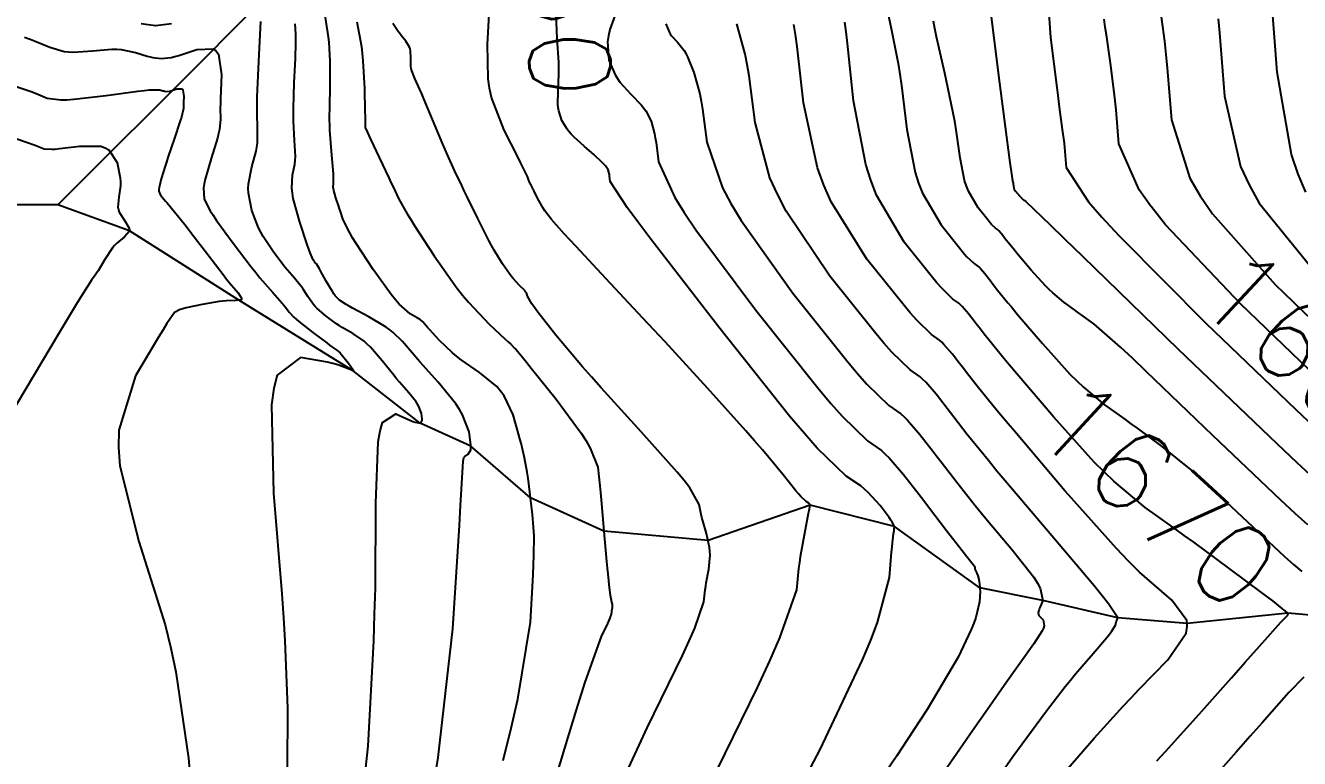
# Model space of a CAD drawing. Header units: metres. Extents: x 837475 to 838479, y 1189012 to 1191015.
# Drawn here: x 837673.5 to 837733.1, y 1189653.4 to 1189687.7 of the extents above; entities that cross this region are included whole.
import ezdxf

# ---------------------------------------------------------------- set-up
doc = ezdxf.new("R2010")
doc.units = ezdxf.units.M
doc.header["$LTSCALE"] = 0.3
for name, color, linetype in [('COTAS 10', 1, 'Continuous'), ('COTAS INT', 252, 'Continuous'), ('DRENAJE', 5, 'Continuous')]:
    doc.layers.add(name, color=color, linetype=linetype)
doc.styles.get("Standard").update_dxf_attribs({"font": 'simplex.shx'})

msp = doc.modelspace()

# ---------------------------------------------------------------- linework, layer by layer
at = {"layer": 'COTAS 10'}
for points in [[(837692.558, 1189651.714), (837692.849, 1189653.409), (837693.527, 1189659.439), (837693.835, 1189664.265), (837693.893, 1189665.202), (837693.939, 1189665.964), (837694.006, 1189667.272), (837694.036, 1189667.428), (837694.058, 1189667.465), (837694.086, 1189667.499), (837694.239, 1189667.599), (837694.365, 1189667.808), (837694.376, 1189667.911), (837694.377, 1189668.034), (837694.297, 1189668.643), (837693.985, 1189669.449), (837693.84, 1189669.696), (837693.67, 1189669.954), (837692.846, 1189670.971), (837691.988, 1189671.924), (837691.797, 1189672.141), (837691.626, 1189672.338), (837691.178, 1189672.878), (837690.744, 1189673.301), (837690.582, 1189673.424), (837690.403, 1189673.549), (837689.604, 1189674.02), (837688.835, 1189674.436), (837688.674, 1189674.526), (837688.536, 1189674.605), (837688.226, 1189674.8), (837688.033, 1189675.014), (837687.968, 1189675.104), (837687.899, 1189675.208), (837687.61, 1189675.699), (837687.344, 1189676.175), (837687.29, 1189676.269), (837687.244, 1189676.348), (837687.146, 1189676.499), (837687.097, 1189676.557), (837687.081, 1189676.577), (837687.063, 1189676.599), (837686.993, 1189676.69), (837686.85, 1189677.022), (837686.788, 1189677.196), (837686.715, 1189677.404), (837686.369, 1189678.451), (837686.067, 1189679.565), (837686.023, 1189679.816), (837685.995, 1189680.042), (837686.037, 1189680.649), (837686.144, 1189681.168), (837686.157, 1189681.338), (837686.164, 1189681.52), (837686.129, 1189682.271), (837686.077, 1189683.187), (837686.073, 1189683.473), (837686.073, 1189683.773), (837686.111, 1189684.971), (837686.163, 1189686.106), (837686.173, 1189686.365), (837686.179, 1189686.601), (837686.185, 1189687.256), (837686.159, 1189687.738)], [(837708.338, 1189649.302), (837710.7, 1189653.793), (837712.682, 1189657.983), (837713.07, 1189658.906), (837713.388, 1189659.726), (837713.953, 1189661.831), (837714.048, 1189663.018), (837714.069, 1189663.259), (837714.088, 1189663.462), (837714.137, 1189663.881), (837714.165, 1189664.037), (837714.17, 1189664.075), (837714.174, 1189664.11), (837714.182, 1189664.219), (837714.08, 1189664.425), (837714.016, 1189664.523), (837713.936, 1189664.638), (837713.518, 1189665.198), (837712.957, 1189665.818), (837712.787, 1189665.971), (837712.611, 1189666.115), (837711.922, 1189666.567), (837710.565, 1189667.878), (837709.966, 1189668.564), (837709.272, 1189669.389), (837705.961, 1189673.538), (837702.786, 1189677.663), (837702.178, 1189678.475), (837701.687, 1189679.143), (837700.892, 1189680.362), (837700.859, 1189680.618), (837700.848, 1189680.678), (837700.837, 1189680.734), (837700.792, 1189680.9), (837700.66, 1189681.094), (837700.593, 1189681.167), (837700.514, 1189681.248), (837700.121, 1189681.615), (837699.69, 1189681.996), (837699.491, 1189682.172), (837699.203, 1189682.427), (837699.069, 1189682.571), (837698.968, 1189682.678), (837698.906, 1189682.76), (837698.845, 1189682.848), (837698.632, 1189683.212), (837698.481, 1189683.667), (837698.458, 1189683.813), (837698.443, 1189683.967), (837698.459, 1189684.593), (837698.492, 1189685.384), (837698.489, 1189685.642), (837698.48, 1189685.917), (837698.402, 1189687.05), (837698.353, 1189688.165)], [(837726.456, 1189653.253), (837726.861, 1189653.691), (837728.436, 1189655.443), (837729.92, 1189657.124), (837730.267, 1189657.517), (837730.587, 1189657.878), (837731.514, 1189658.922), (837732.129, 1189659.607), (837732.252, 1189659.743), (837732.355, 1189659.855), (837732.558, 1189660.062), (837732.598, 1189660.115), (837732.6, 1189660.13), (837732.597, 1189660.144), (837732.549, 1189660.195), (837732.466, 1189660.255), (837732.441, 1189660.276), (837732.415, 1189660.298), (837732.313, 1189660.392), (837731.873, 1189660.739), (837731.635, 1189660.92), (837731.345, 1189661.137), (837729.877, 1189662.232), (837728.174, 1189663.486), (837727.736, 1189663.804), (837727.313, 1189664.11), (837725.907, 1189665.111), (837724.454, 1189666.318), (837724.001, 1189666.754), (837723.526, 1189667.234), (837721.628, 1189669.335), (837719.91, 1189671.355), (837719.549, 1189671.784), (837719.237, 1189672.157), (837718.524, 1189673.032), (837718.428, 1189673.157), (837718.152, 1189673.515), (837718.056, 1189673.64), (837717.962, 1189673.762), (837717.646, 1189674.171), (837717.351, 1189674.512), (837717.271, 1189674.59), (837717.191, 1189674.661), (837716.909, 1189674.859), (837716.389, 1189675.361), (837716.16, 1189675.623), (837715.894, 1189675.939), (837714.627, 1189677.527), (837713.348, 1189679.718), (837713.075, 1189680.414), (837712.837, 1189681.149), (837712.271, 1189684.129), (837711.982, 1189686.808), (837711.919, 1189687.354), (837711.863, 1189687.815)], [(837733.963, 1189671.176), (837730.365, 1189674.632), (837726.858, 1189678.338), (837726.179, 1189679.188), (837726.162, 1189679.214), (837725.626, 1189679.962), (837724.681, 1189682.121), (837724.546, 1189683.711), (837724.503, 1189684.126), (837724.458, 1189684.53), (837724.278, 1189685.898), (837724.089, 1189687.211), (837724.038, 1189687.581), (837723.989, 1189687.952)]]:
    msp.add_lwpolyline(points, dxfattribs=at)
at = {"layer": 'COTAS INT'}
for points in [[(837733.424, 1189679.852), (837733.056, 1189680.701), (837732.742, 1189681.616), (837732.071, 1189685.471), (837731.815, 1189688.96), (837731.763, 1189689.644), (837731.72, 1189690.207), (837731.632, 1189691.223), (837731.618, 1189691.493), (837731.62, 1189691.585), (837731.626, 1189691.686), (837731.669, 1189692.112), (837731.841, 1189693.307), (837731.928, 1189693.891), (837732.031, 1189694.586), (837732.545, 1189698.011), (837733.198, 1189701.781)], [(837721.292, 1189689.82), (837721.482, 1189687.101), (837721.769, 1189684.762), (837721.831, 1189684.263), (837721.887, 1189683.828), (837722.026, 1189682.794), (837722.112, 1189682.146), (837722.133, 1189681.955), (837722.153, 1189681.758), (837722.217, 1189681.005), (837723.253, 1189679.411), (837723.886, 1189678.684), (837724.67, 1189677.834), (837724.776, 1189677.728), (837728.748, 1189673.732), (837732.95, 1189669.696), (837733.812, 1189668.887)], [(837713.716, 1189688.998), (837714.029, 1189687.521), (837714.353, 1189685.878), (837714.435, 1189685.376), (837714.513, 1189684.854), (837714.764, 1189682.797), (837715.148, 1189680.778), (837715.309, 1189680.28), (837715.494, 1189679.809), (837716.36, 1189678.325), (837717.219, 1189677.249), (837717.399, 1189677.035), (837717.554, 1189676.857), (837717.906, 1189676.517), (837718.097, 1189676.383), (837718.151, 1189676.335), (837718.206, 1189676.282), (837718.405, 1189676.052), (837718.619, 1189675.774), (837718.683, 1189675.692), (837718.748, 1189675.607), (837719, 1189675.28), (837719.483, 1189674.687), (837719.652, 1189674.488), (837719.695, 1189674.435), (837719.939, 1189674.144), (837721.103, 1189672.775), (837722.388, 1189671.352), (837722.71, 1189671.027), (837723.017, 1189670.732), (837724.001, 1189669.914), (837724.954, 1189669.236), (837725.24, 1189669.029), (837725.537, 1189668.813), (837726.691, 1189667.964), (837728.046, 1189666.872), (837728.47, 1189666.504), (837728.914, 1189666.107), (837730.694, 1189664.434), (837732.427, 1189662.813), (837732.843, 1189662.448), (837733.231, 1189662.12)], [(837726.53, 1189689.003), (837726.805, 1189686.915), (837726.873, 1189686.298), (837726.938, 1189685.665), (837727.144, 1189683.238), (837727.842, 1189681.015), (837727.998, 1189680.514), (837728.471, 1189679.693), (837729.047, 1189678.843), (837731.981, 1189675.533), (837734.976, 1189672.657)], [(837701.3, 1189688.674), (837700.864, 1189687.463), (837700.801, 1189687.168), (837700.762, 1189686.891), (837700.826, 1189686.038), (837701.12, 1189685.345), (837701.226, 1189685.169), (837701.342, 1189685), (837701.847, 1189684.448), (837701.88, 1189684.415), (837702.341, 1189683.944), (837702.451, 1189683.807), (837702.548, 1189683.669), (837702.798, 1189683.18), (837702.957, 1189682.593), (837702.996, 1189682.395), (837703.033, 1189682.181), (837703.151, 1189681.28), (837703.911, 1189679.605), (837704.353, 1189678.904), (837704.896, 1189678.099), (837707.694, 1189674.335), (837710.596, 1189670.699), (837711.205, 1189669.976), (837711.729, 1189669.374), (837712.92, 1189668.225), (837713.568, 1189667.772), (837713.75, 1189667.609), (837713.934, 1189667.43), (837714.608, 1189666.651), (837715.332, 1189665.712), (837715.547, 1189665.433), (837715.768, 1189665.146), (837716.62, 1189664.041), (837717.353, 1189663.09), (837717.5, 1189662.901), (837717.622, 1189662.744), (837717.86, 1189662.444), (837717.919, 1189662.364), (837717.929, 1189662.346), (837717.937, 1189662.33), (837717.94, 1189662.286), (837717.937, 1189662.248), (837717.94, 1189662.236), (837717.945, 1189662.223), (837717.976, 1189662.168), (837718.025, 1189662.065), (837718.04, 1189662.021), (837718.057, 1189661.971), (837718.123, 1189661.736), (837718.173, 1189661.406), (837718.179, 1189661.297), (837718.181, 1189661.179), (837718.162, 1189660.69), (837717.983, 1189659.965), (837717.885, 1189659.698), (837717.765, 1189659.404), (837717.158, 1189658.103), (837715.703, 1189655.666), (837715.049, 1189654.655), (837714.287, 1189653.498), (837710.625, 1189648.103)], [(837718.644, 1189688.573), (837719.024, 1189685.438), (837719.415, 1189682.431), (837719.493, 1189681.842), (837719.558, 1189681.359), (837719.685, 1189680.493), (837719.72, 1189680.33), (837719.727, 1189680.29), (837719.734, 1189680.252), (837719.751, 1189680.133), (837719.769, 1189680.037), (837719.777, 1189680.013), (837719.785, 1189679.991), (837719.827, 1189679.92), (837719.868, 1189679.869), (837719.876, 1189679.859), (837719.884, 1189679.85), (837719.9, 1189679.834), (837719.909, 1189679.828), (837719.912, 1189679.825), (837719.915, 1189679.823), (837719.924, 1189679.812), (837719.934, 1189679.799), (837719.952, 1189679.775), (837719.975, 1189679.747), (837719.985, 1189679.735), (837719.997, 1189679.721), (837720.053, 1189679.656), (837720.114, 1189679.588), (837720.129, 1189679.573), (837720.144, 1189679.559), (837720.191, 1189679.52), (837720.236, 1189679.487), (837720.25, 1189679.478), (837720.264, 1189679.467), (837720.319, 1189679.427), (837721.448, 1189678.341), (837722.14, 1189677.672), (837722.996, 1189676.843), (837727.455, 1189672.517), (837732.057, 1189668.099), (837733.003, 1189667.212), (837733.807, 1189666.471)], [(837680.373, 1189687.726), (837679.624, 1189687.644), (837678.95, 1189687.733)], [(837689.005, 1189648.761), (837689.565, 1189653.939), (837689.827, 1189658.869), (837689.872, 1189660.125), (837689.906, 1189661.334), (837689.93, 1189665.309), (837690.041, 1189668.183), (837690.13, 1189668.698), (837690.244, 1189669.091), (837690.864, 1189669.496), (837691.516, 1189669.193), (837691.65, 1189669.139), (837691.763, 1189669.098), (837692.006, 1189669.059), (837692.082, 1189669.156), (837692.092, 1189669.2), (837692.096, 1189669.253), (837692.069, 1189669.506), (837691.941, 1189669.838), (837691.881, 1189669.94), (837691.811, 1189670.046), (837691.472, 1189670.465), (837691.033, 1189670.967), (837690.901, 1189671.126), (837690.763, 1189671.293), (837690.228, 1189671.967), (837689.673, 1189672.607), (837689.523, 1189672.752), (837689.375, 1189672.884), (837688.856, 1189673.243), (837688.355, 1189673.531), (837688.219, 1189673.617), (837688.084, 1189673.706), (837687.602, 1189674.051), (837687.182, 1189674.413), (837687.084, 1189674.513), (837686.995, 1189674.614), (837686.742, 1189674.975), (837686.527, 1189675.325), (837686.461, 1189675.419), (837686.393, 1189675.511), (837686.127, 1189675.829), (837685.801, 1189676.208), (837685.695, 1189676.338), (837685.582, 1189676.479), (837685.121, 1189677.079), (837684.662, 1189677.781), (837684.551, 1189677.987), (837684.448, 1189678.197), (837684.134, 1189678.995), (837683.971, 1189679.813), (837683.963, 1189680.035), (837683.97, 1189680.256), (837684.131, 1189681.041), (837684.334, 1189681.777), (837684.367, 1189681.968), (837684.391, 1189682.152), (837684.398, 1189682.772), (837684.371, 1189683.617), (837684.375, 1189683.944), (837684.383, 1189684.312), (837684.453, 1189685.974), (837684.533, 1189687.538), (837684.548, 1189687.843)], [(837695.889, 1189653.279), (837696.261, 1189654.784), (837696.569, 1189656.137), (837697.153, 1189659.753), (837697.284, 1189661.967), (837697.306, 1189662.436), (837697.322, 1189662.842), (837697.33, 1189663.791), (837697.285, 1189664.392), (837697.268, 1189664.579), (837697.249, 1189664.776), (837697.164, 1189665.562), (837697.06, 1189666.364), (837697.029, 1189666.57), (837696.998, 1189666.769), (837696.877, 1189667.431), (837696.718, 1189668.115), (837696.663, 1189668.328), (837696.602, 1189668.552), (837696.342, 1189669.445), (837695.923, 1189670.334), (837695.762, 1189670.554), (837695.583, 1189670.764), (837694.772, 1189671.428), (837693.914, 1189672.019), (837693.704, 1189672.183), (837693.507, 1189672.346), (837692.894, 1189672.932), (837692.452, 1189673.42), (837692.362, 1189673.52), (837692.286, 1189673.605), (837692.128, 1189673.789), (837691.996, 1189673.899), (837691.936, 1189673.939), (837691.867, 1189673.982), (837691.531, 1189674.17), (837691.021, 1189674.618), (837690.842, 1189674.824), (837690.646, 1189675.067), (837689.801, 1189676.242), (837689.008, 1189677.454), (837688.844, 1189677.72), (837688.705, 1189677.956), (837688.406, 1189678.557), (837688.268, 1189678.962), (837688.23, 1189679.074), (837688.193, 1189679.186), (837688.06, 1189679.591), (837687.962, 1189679.941), (837687.947, 1189680.017), (837687.937, 1189680.085), (837687.943, 1189680.257), (837687.954, 1189680.559), (837687.947, 1189680.709), (837687.936, 1189680.887), (837687.86, 1189681.77), (837687.783, 1189682.757), (837687.771, 1189683.002), (837687.763, 1189683.234), (837687.77, 1189683.968), (837687.794, 1189684.674), (837687.797, 1189684.888), (837687.798, 1189685.111), (837687.79, 1189685.982), (837687.742, 1189686.871), (837687.719, 1189687.105), (837687.69, 1189687.334), (837687.551, 1189688.115)], [(837689.046, 1189687.819), (837689.25, 1189686.68), (837689.291, 1189686.346), (837689.326, 1189686.005), (837689.396, 1189684.707), (837689.417, 1189683.62), (837689.421, 1189683.411), (837689.424, 1189683.242), (837689.429, 1189682.965), (837689.429, 1189682.936), (837689.43, 1189682.928), (837689.433, 1189682.89), (837689.535, 1189682.647), (837689.598, 1189682.509), (837689.675, 1189682.34), (837690.081, 1189681.474), (837690.53, 1189680.528), (837690.635, 1189680.308), (837690.731, 1189680.107), (837691.007, 1189679.533), (837691.396, 1189678.849), (837691.562, 1189678.579), (837691.754, 1189678.273), (837692.66, 1189676.876), (837693.706, 1189675.398), (837693.986, 1189675.041), (837694.262, 1189674.707), (837695.223, 1189673.688), (837695.975, 1189672.986), (837696.118, 1189672.852), (837696.233, 1189672.744), (837696.416, 1189672.569), (837696.424, 1189672.559), (837696.435, 1189672.548), (837696.469, 1189672.521), (837696.785, 1189672.14), (837696.968, 1189671.911), (837697.194, 1189671.63), (837698.358, 1189670.169), (837699.531, 1189668.581), (837699.762, 1189668.22), (837699.953, 1189667.892), (837700.302, 1189666.991), (837700.399, 1189666.118), (837700.429, 1189665.808), (837700.462, 1189665.469), (837700.593, 1189663.997), (837700.717, 1189662.579), (837700.746, 1189662.273), (837700.771, 1189662.006), (837700.841, 1189661.353), (837700.89, 1189661.004), (837700.902, 1189660.927), (837700.914, 1189660.86), (837700.954, 1189660.688), (837700.98, 1189660.574), (837700.983, 1189660.542), (837700.984, 1189660.51), (837700.972, 1189660.394), (837700.952, 1189660.281), (837700.948, 1189660.252), (837700.944, 1189660.222), (837700.933, 1189660.122), (837700.856, 1189659.904), (837700.811, 1189659.8), (837700.754, 1189659.678), (837700.462, 1189659.079), (837699.707, 1189656.937), (837699.359, 1189655.842), (837698.951, 1189654.528), (837696.975, 1189647.97)], [(837700.721, 1189650.694), (837702.61, 1189654.797), (837704.262, 1189658.18), (837704.581, 1189658.872), (837704.84, 1189659.458), (837705.273, 1189660.692), (837705.332, 1189661.257), (837705.355, 1189661.422), (837705.38, 1189661.59), (837705.494, 1189662.227), (837705.559, 1189662.883), (837705.553, 1189663.064), (837705.537, 1189663.244), (837705.393, 1189663.891), (837705.213, 1189664.49), (837705.174, 1189664.641), (837705.14, 1189664.785), (837705.055, 1189665.249), (837704.606, 1189666.026), (837704.342, 1189666.368), (837704.016, 1189666.764), (837702.337, 1189668.651), (837700.463, 1189670.711), (837700.015, 1189671.215), (837699.598, 1189671.692), (837698.35, 1189673.176), (837697.51, 1189674.244), (837697.35, 1189674.458), (837697.222, 1189674.638), (837697.021, 1189674.99), (837696.968, 1189675.143), (837696.933, 1189675.196), (837696.888, 1189675.253), (837696.653, 1189675.498), (837696.35, 1189675.819), (837696.263, 1189675.924), (837696.175, 1189676.036), (837695.845, 1189676.502), (837695.463, 1189677.14), (837695.342, 1189677.361), (837695.214, 1189677.601), (837694.696, 1189678.629), (837694.188, 1189679.676), (837694.066, 1189679.929), (837693.952, 1189680.164), (837693.611, 1189680.88), (837693.283, 1189681.605), (837693.177, 1189681.847), (837693.065, 1189682.106), (837692.175, 1189684.231), (837692.077, 1189684.459), (837691.988, 1189684.661), (837691.745, 1189685.18), (837691.608, 1189685.538), (837691.585, 1189685.64), (837691.569, 1189685.742), (837691.565, 1189686.12), (837691.554, 1189686.476), (837691.533, 1189686.565), (837691.505, 1189686.649), (837691.337, 1189686.919), (837691.11, 1189687.192), (837691.043, 1189687.279), (837690.975, 1189687.371), (837690.717, 1189687.743)], [(837704.758, 1189650.514), (837707.77, 1189656.682), (837708.351, 1189657.944), (837708.823, 1189659.012), (837709.613, 1189661.262), (837709.714, 1189662.257), (837709.751, 1189662.536), (837709.792, 1189662.816), (837709.972, 1189663.836), (837710.137, 1189664.673), (837710.168, 1189664.838), (837710.193, 1189664.973), (837710.234, 1189665.217), (837710.207, 1189665.275), (837710.19, 1189665.293), (837710.169, 1189665.311), (837710.057, 1189665.382), (837709.806, 1189665.621), (837709.698, 1189665.745), (837709.572, 1189665.894), (837708.976, 1189666.64), (837708.002, 1189667.814), (837707.639, 1189668.232), (837707.234, 1189668.692), (837705.435, 1189670.689), (837703.451, 1189672.851), (837702.93, 1189673.415), (837702.421, 1189673.964), (837700.688, 1189675.819), (837699.293, 1189677.311), (837698.997, 1189677.632), (837698.741, 1189677.911), (837698.144, 1189678.586), (837697.834, 1189678.992), (837697.758, 1189679.103), (837697.688, 1189679.212), (837697.471, 1189679.602), (837697.311, 1189679.93), (837697.277, 1189680), (837697.247, 1189680.063), (837697.173, 1189680.216), (837697.121, 1189680.332), (837697.104, 1189680.37), (837697.086, 1189680.412), (837697.013, 1189680.586), (837696.799, 1189681.035), (837696.691, 1189681.25), (837696.563, 1189681.505), (837695.927, 1189682.754), (837695.34, 1189684.286), (837695.242, 1189684.72), (837695.173, 1189685.158), (837695.157, 1189686.774), (837695.229, 1189688.165)], [(837703.482, 1189687.73), (837703.641, 1189687.357), (837703.698, 1189687.262), (837703.76, 1189687.171), (837704.033, 1189686.873), (837704.339, 1189686.489), (837704.423, 1189686.345), (837704.506, 1189686.183), (837704.804, 1189685.459), (837705.076, 1189684.452), (837705.144, 1189684.112), (837705.207, 1189683.745), (837705.41, 1189682.197), (837706.135, 1189680.067), (837706.528, 1189679.333), (837707.006, 1189678.535), (837709.427, 1189675.133), (837711.921, 1189672.009), (837712.444, 1189671.387), (837712.894, 1189670.871), (837713.917, 1189669.884), (837714.473, 1189669.494), (837714.63, 1189669.354), (837714.788, 1189669.201), (837715.367, 1189668.531), (837715.989, 1189667.725), (837716.174, 1189667.485), (837716.364, 1189667.238), (837717.096, 1189666.288), (837717.962, 1189665.195), (837718.237, 1189664.859), (837718.527, 1189664.507), (837719.701, 1189663.114), (837720.694, 1189661.847), (837720.869, 1189661.575), (837721.002, 1189661.337), (837721.124, 1189660.763), (837720.993, 1189660.463), (837720.966, 1189660.398), (837720.943, 1189660.341), (837720.894, 1189660.199), (837720.917, 1189660.092), (837720.939, 1189660.057), (837720.968, 1189660.019), (837721.128, 1189659.859), (837721.187, 1189659.579), (837721.151, 1189659.464), (837721.093, 1189659.333), (837720.695, 1189658.727), (837719.316, 1189656.789), (837718.64, 1189655.819), (837717.835, 1189654.66), (837713.863, 1189648.909)], [(837719.111, 1189652.588), (837719.723, 1189653.455), (837721.238, 1189655.541), (837722.17, 1189656.732), (837722.415, 1189657.035), (837722.654, 1189657.327), (837723.472, 1189658.283), (837724.107, 1189659.023), (837724.231, 1189659.177), (837724.333, 1189659.309), (837724.515, 1189659.607), (837724.555, 1189659.754), (837724.567, 1189659.792), (837724.58, 1189659.828), (837724.628, 1189659.95), (837724.186, 1189660.607), (837723.889, 1189660.981), (837723.517, 1189661.439), (837721.543, 1189663.784), (837719.432, 1189666.27), (837718.974, 1189666.816), (837718.571, 1189667.301), (837717.572, 1189668.536), (837716.96, 1189669.33), (837716.801, 1189669.537), (837716.647, 1189669.737), (837716.127, 1189670.411), (837715.642, 1189670.971), (837715.51, 1189671.099), (837715.379, 1189671.216), (837714.914, 1189671.542), (837714.059, 1189672.368), (837713.683, 1189672.799), (837713.245, 1189673.319), (837711.16, 1189675.931), (837709.116, 1189678.971), (837708.704, 1189679.761), (837708.358, 1189680.529), (837707.668, 1189683.115), (837707.382, 1189685.308), (837707.291, 1189685.828), (837707.196, 1189686.311), (837706.81, 1189687.738)], [(837722.288, 1189652.905), (837723.516, 1189654.316), (837724.872, 1189655.811), (837725.247, 1189656.212), (837725.621, 1189656.606), (837726.97, 1189657.983), (837727.817, 1189659.225), (837727.874, 1189659.536), (837727.854, 1189659.831), (837727.145, 1189660.776), (837725.643, 1189662.078), (837725.124, 1189662.598), (837724.561, 1189663.188), (837722.319, 1189665.709), (837722.153, 1189665.895), (837719.882, 1189668.567), (837719.404, 1189669.134), (837718.991, 1189669.627), (837718.048, 1189670.784), (837717.556, 1189671.423), (837717.428, 1189671.588), (837717.304, 1189671.749), (837717.227, 1189671.85), (837716.886, 1189672.291), (837716.497, 1189672.741), (837716.391, 1189672.845), (837716.285, 1189672.939), (837715.911, 1189673.201), (837715.224, 1189673.864), (837714.921, 1189674.211), (837714.57, 1189674.629), (837712.894, 1189676.729), (837711.225, 1189679.407), (837710.879, 1189680.19), (837710.582, 1189680.991), (837709.927, 1189684.032), (837709.625, 1189686.677), (837709.551, 1189687.228), (837709.481, 1189687.701)], [(837733.519, 1189664.295), (837732.923, 1189664.83), (837732.242, 1189665.456), (837729.074, 1189668.475), (837725.955, 1189671.475), (837725.305, 1189672.088), (837724.747, 1189672.607), (837723.505, 1189673.695), (837722.9, 1189674.14), (837722.745, 1189674.253), (837722.595, 1189674.362), (837722.096, 1189674.717), (837721.58, 1189675.145), (837721.42, 1189675.3), (837721.251, 1189675.47), (837720.578, 1189676.216), (837719.968, 1189676.933), (837719.84, 1189677.085), (837719.729, 1189677.217), (837719.476, 1189677.527), (837719.344, 1189677.699), (837719.31, 1189677.743), (837719.277, 1189677.786), (837719.165, 1189677.932), (837719.06, 1189678.053), (837719.032, 1189678.08), (837719.003, 1189678.105), (837718.903, 1189678.176), (837718.719, 1189678.354), (837718.637, 1189678.447), (837718.543, 1189678.559), (837718.093, 1189679.122), (837717.64, 1189679.9), (837717.543, 1189680.147), (837717.458, 1189680.408), (837717.258, 1189681.465), (837717.073, 1189682.77), (837716.999, 1189683.187), (837716.915, 1189683.628), (837716.53, 1189685.423), (837716.151, 1189687.128), (837716.071, 1189687.512), (837716.002, 1189687.859)], [(837729.318, 1189687.971), (837729.376, 1189687.312), (837729.608, 1189684.354), (837730.37, 1189681.065), (837730.763, 1189680.197), (837731.235, 1189679.347), (837733.598, 1189676.433)], [(837673.505, 1189687.112), (837673.756, 1189687.019), (837673.99, 1189686.929), (837674.687, 1189686.634), (837675.347, 1189686.444), (837675.558, 1189686.42), (837675.78, 1189686.409), (837676.683, 1189686.473), (837677.588, 1189686.549), (837677.812, 1189686.545), (837678.024, 1189686.531), (837678.694, 1189686.391), (837679.239, 1189686.22), (837679.372, 1189686.186), (837679.498, 1189686.158), (837679.89, 1189686.107), (837680.355, 1189686.165), (837680.527, 1189686.206), (837680.717, 1189686.258), (837681.561, 1189686.537), (837682.325, 1189686.566), (837682.465, 1189686.462), (837682.574, 1189686.308), (837682.709, 1189685.344), (837682.662, 1189684.246), (837682.656, 1189684.007), (837682.653, 1189683.797), (837682.666, 1189683.273), (837682.619, 1189682.785), (837682.577, 1189682.597), (837682.523, 1189682.386), (837682.226, 1189681.433), (837681.945, 1189680.471), (837681.902, 1189680.255), (837681.875, 1189680.06), (837681.899, 1189679.538), (837682.181, 1189678.989), (837682.315, 1189678.778), (837682.473, 1189678.54), (837683.248, 1189677.468), (837684.101, 1189676.36), (837684.309, 1189676.099), (837684.504, 1189675.859), (837685.107, 1189675.159), (837685.542, 1189674.673), (837685.632, 1189674.568), (837685.709, 1189674.476), (837685.874, 1189674.251), (837686.091, 1189674.019), (837686.2, 1189673.923), (837686.331, 1189673.813), (837686.979, 1189673.301), (837687.631, 1189672.807), (837687.764, 1189672.708), (837687.876, 1189672.626), (837688.109, 1189672.466), (837688.253, 1189672.341), (837688.309, 1189672.281), (837688.371, 1189672.209), (837688.656, 1189671.858), (837688.861, 1189671.556), (837688.874, 1189671.517), (837688.868, 1189671.496), (837688.688, 1189671.577), (837688.154, 1189671.787), (837687.924, 1189671.846), (837687.66, 1189671.906), (837686.412, 1189672.129), (837685.318, 1189671.294), (837685.151, 1189670.687), (837685.043, 1189669.918), (837685.14, 1189665.782), (837685.535, 1189661.077), (837685.613, 1189659.948), (837685.678, 1189658.895), (837685.803, 1189655.723), (837685.787, 1189652.831)], [(837672.502, 1189685.007), (837673.569, 1189684.644), (837673.804, 1189684.56), (837674.013, 1189684.482), (837674.553, 1189684.263), (837675.201, 1189684.177), (837675.48, 1189684.183), (837675.801, 1189684.203), (837677.316, 1189684.384), (837678.792, 1189684.587), (837679.088, 1189684.62), (837679.335, 1189684.644), (837679.821, 1189684.649), (837679.973, 1189684.601), (837680.011, 1189684.592), (837680.046, 1189684.584), (837680.156, 1189684.57), (837680.287, 1189684.586), (837680.335, 1189684.597), (837680.388, 1189684.612), (837680.625, 1189684.69), (837680.839, 1189684.698), (837680.879, 1189684.669), (837680.909, 1189684.626), (837680.947, 1189684.356), (837680.934, 1189684.047), (837680.932, 1189683.98), (837680.931, 1189683.921), (837680.935, 1189683.775), (837680.876, 1189683.503), (837680.835, 1189683.365), (837680.783, 1189683.2), (837680.51, 1189682.378), (837680.206, 1189681.48), (837680.135, 1189681.267), (837680.071, 1189681.07), (837679.888, 1189680.486), (837679.795, 1189680.073), (837679.787, 1189679.984), (837679.787, 1189679.905), (837679.854, 1189679.711), (837680.026, 1189679.519), (837680.093, 1189679.441), (837680.168, 1189679.353), (837680.509, 1189678.946), (837680.988, 1189678.35), (837681.15, 1189678.142), (837681.325, 1189677.915), (837682.064, 1189676.943), (837682.782, 1189676.003), (837682.944, 1189675.796), (837683.09, 1189675.613), (837683.484, 1189675.146), (837683.647, 1189674.9), (837683.648, 1189674.856), (837683.629, 1189674.822), (837683.401, 1189674.789), (837682.941, 1189674.782), (837682.776, 1189674.766), (837682.594, 1189674.743), (837681.803, 1189674.608), (837681.058, 1189674.444), (837680.906, 1189674.403), (837680.777, 1189674.364), (837680.509, 1189674.238), (837680.16, 1189673.714), (837679.98, 1189673.423), (837679.765, 1189673.069), (837678.687, 1189671.267), (837677.914, 1189668.733), (837677.89, 1189667.917), (837677.949, 1189667.052), (837678.847, 1189663.519), (837680.077, 1189659.618), (837680.344, 1189658.522), (837680.579, 1189657.419), (837681.165, 1189653.377), (837681.473, 1189649.77)], [(837672.916, 1189682.438), (837673.55, 1189682.208), (837674.002, 1189682.054), (837674.101, 1189682.018), (837674.19, 1189681.985), (837674.419, 1189681.893), (837674.77, 1189681.867), (837674.937, 1189681.877), (837675.133, 1189681.895), (837676.092, 1189682.018), (837677.061, 1189682.004), (837677.264, 1189681.935), (837677.439, 1189681.837), (837677.833, 1189681.245), (837677.972, 1189680.524), (837677.986, 1189680.344), (837677.99, 1189680.173), (837677.912, 1189679.626), (837677.864, 1189679.157), (837677.886, 1189679.036), (837677.923, 1189678.918), (837678.182, 1189678.519), (837678.399, 1189678.176), (837678.409, 1189678.093), (837678.398, 1189678.014), (837678.175, 1189677.771), (837677.812, 1189677.479), (837677.712, 1189677.37), (837677.612, 1189677.248), (837677.253, 1189676.704), (837676.94, 1189676.178), (837676.87, 1189676.067), (837676.807, 1189675.97), (837676.636, 1189675.749), (837675.961, 1189674.681), (837675.581, 1189674.052), (837675.115, 1189673.278), (837672.734, 1189669.276)], [(837733.319, 1189657.171), (837732.623, 1189656.45), (837731.372, 1189655.039), (837730.814, 1189654.407), (837730.164, 1189653.67), (837727.049, 1189650.139)]]:
    msp.add_lwpolyline(points, dxfattribs=at)
at = {"layer": 'DRENAJE'}
for p, q in [((837678.4035, 1189678.0535), (837675.0563, 1189679.26064)), ((837683.515, 1189674.8055), (837678.4035, 1189678.0535)), ((837688.868, 1189671.496), (837683.515, 1189674.8055)), ((837692.006, 1189669.059), (837688.868, 1189671.496)), ((837694.3765, 1189667.9725), (837692.006, 1189669.059)), ((837697.164, 1189665.562), (837694.3765, 1189667.9725)), ((837700.593, 1189663.997), (837697.164, 1189665.562)), ((837710.234, 1189665.217), (837705.465, 1189663.5675)), ((837714.182, 1189664.219), (837710.234, 1189665.217)), ((837705.465, 1189663.5675), (837700.593, 1189663.997)), ((837718.176, 1189661.3515), (837714.182, 1189664.219)), ((837721.124, 1189660.763), (837718.176, 1189661.3515)), ((837724.628, 1189659.95), (837721.124, 1189660.763)), ((837727.864, 1189659.6835), (837724.628, 1189659.95)), ((837732.573, 1189660.1695), (837727.864, 1189659.6835)), ((837736.373, 1189659.8175), (837732.573, 1189660.1695))]:
    msp.add_line(p, q, dxfattribs=at)
msp.add_polyline3d([(837684.05327, 1189688.2576, 0), (837683.0536, 1189687.25794, 0), (837682.05394, 1189686.25828, 0), (837681.05428, 1189685.25862, 0), (837680.05462, 1189684.25895, 0), (837679.05495, 1189683.25929, 0), (837678.05529, 1189682.25963, 0), (837677.05563, 1189681.25996, 0), (837676.05596, 1189680.2603, 0), (837675.0563, 1189679.26064, 0), (837674.05664, 1189679.26064, 0), (837673.05698, 1189679.26064, 0)], dxfattribs=at)

# ---------------------------------------------------------------- texts
at = {"layer": 'COTAS 10', "char_height": 3.799998, "attachment_point": 7}
for s, insert, rotation in [('1660', (837696.845, 1189697.214), 271.3144842), ('1680', (837727.974, 1189674.925), 316.9957481), ('1670', (837720.382, 1189668.781), 317.4067322)]:
    msp.add_mtext(s, dxfattribs=dict(at, insert=insert, rotation=rotation))

doc.saveas('drawing.dxf')
